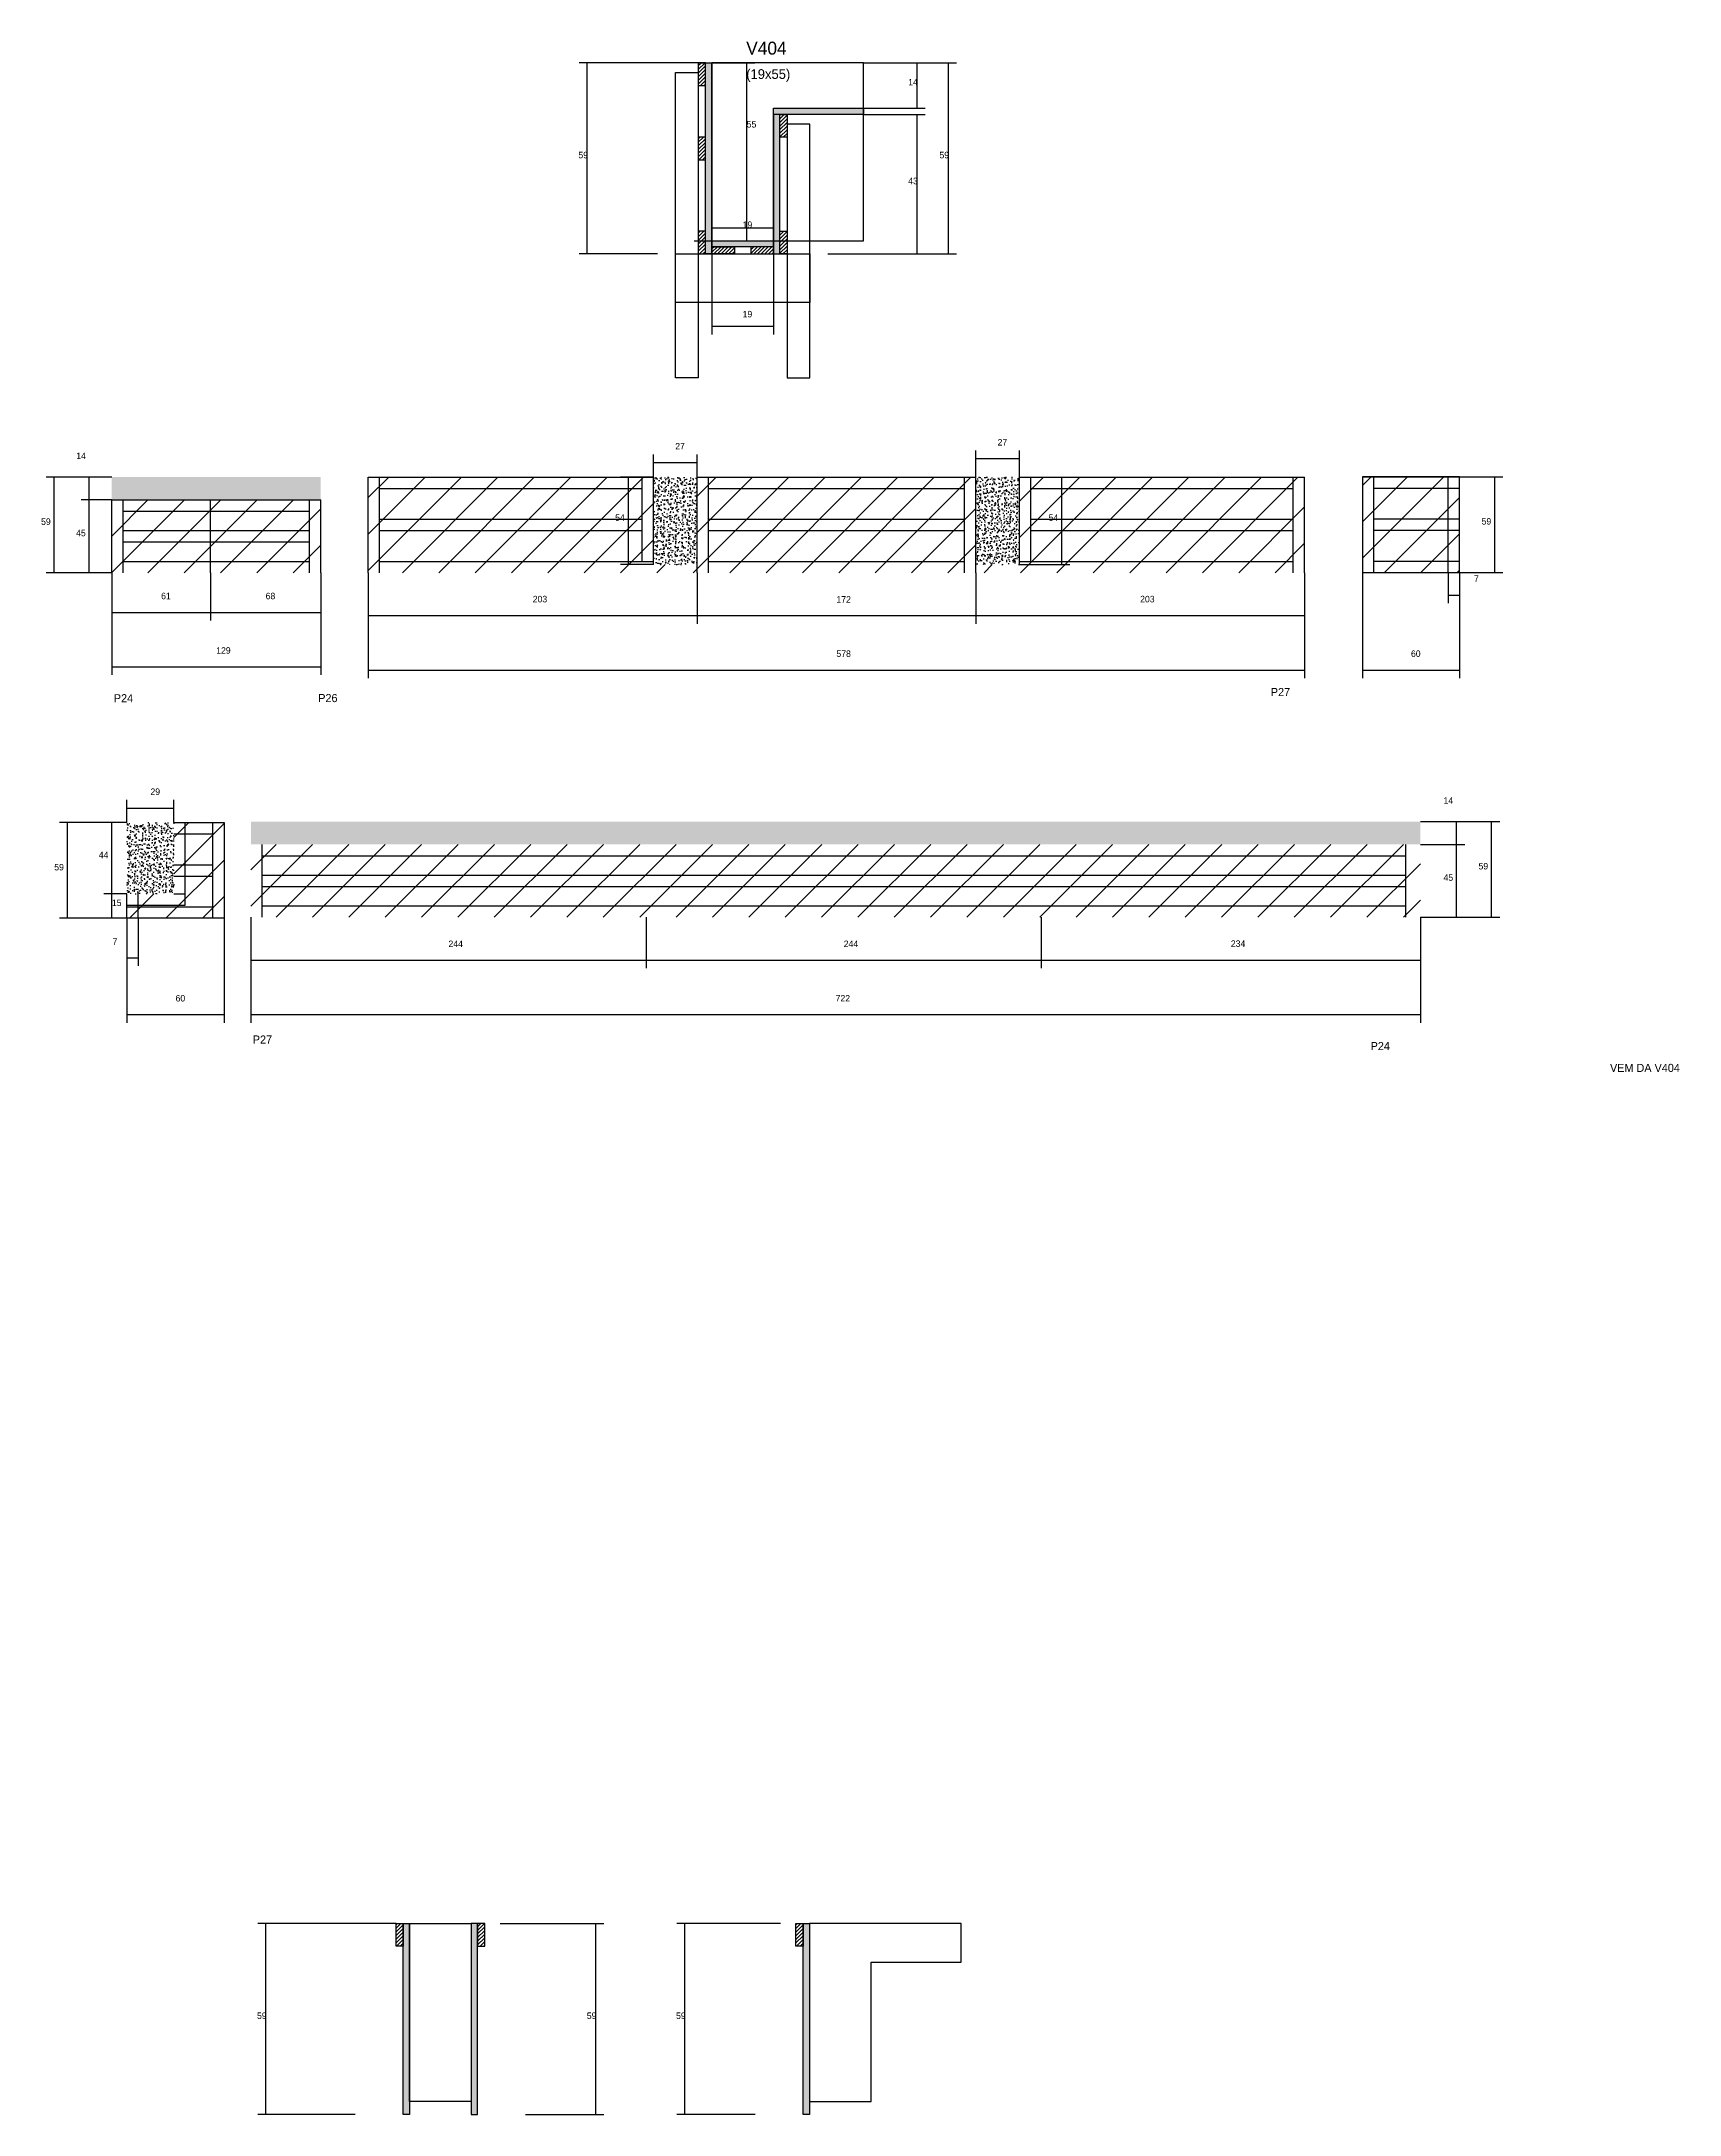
# Model space of a CAD drawing. Header units: metres. Extents: x 7148 to 9195, y 4468 to 5748.
# Drawn here: x 8183 to 9195, y 4468 to 5748 of the extents above; entities that cross this region are included whole.
import ezdxf

# ---------------------------------------------------------------- set-up
doc = ezdxf.new("R2010")
doc.units = ezdxf.units.M
for name, color, linetype in [('CONCRETO', 251, 'Continuous'), ('COTA', 241, 'Continuous'), ('Hachura', 253, 'Continuous'), ('Madeira', 126, 'Continuous'), ('NOMENCLATURA', 7, 'Continuous'), ('Painéis', 200, 'Continuous'), ('REAPROVEITAMENTO', 251, 'Continuous'), ('SARR_2.2x7', 40, 'Continuous'), ('SARR_3.5x7', 81, 'Continuous'), ('Texto Seção', 7, 'Continuous')]:
    doc.layers.add(name, color=color, linetype=linetype)

msp = doc.modelspace()

# ---------------------------------------------------------------- hatches: boundary and pattern name
at = {"layer": 'COTA'}
h = msp.add_hatch(dxfattribs=at)
h.set_pattern_fill('AR-CONC', scale=0.03)
h.paths.add_polyline_path([(8355.7, 5479.2), (8226.7, 5479.2), (8226.7, 5479.2), (8226.7, 5465.2), (8226.7, 5465.2), (8355.7, 5465.2), (8355.7, 5465.2), (8355.7, 5479.2)])
h = msp.add_hatch(dxfattribs=at)
h.set_pattern_fill('AR-CONC', scale=0.03)
h.paths.add_polyline_path([(8588.1, 5479.2), (8561.1, 5479.2), (8561.1, 5425.2), (8588.1, 5425.2)])
h = msp.add_hatch(dxfattribs=at)
h.set_pattern_fill('AR-CONC', scale=0.03)
h.paths.add_polyline_path([(8787.1, 5477), (8787.1, 5479.2), (8760.1, 5479.2), (8760.1, 5425.2), (8787.1, 5425.2)])
h = msp.add_hatch(dxfattribs=at)
h.set_pattern_fill('AR-CONC', scale=0.03)
h.paths.add_polyline_path([(8265.1, 5265.9), (8236.1, 5265.9), (8236.1, 5221.9), (8265.1, 5221.9)])
h = msp.add_hatch(dxfattribs=at)
h.set_pattern_fill('AR-CONC', scale=0.03)
h.paths.add_polyline_path([(9034.6, 5266.5), (9034.6, 5252.5), (9034.6, 5252.5), (8312.6, 5252.5), (8312.6, 5252.5), (8312.6, 5266.5), (8312.6, 5266.5), (9034.6, 5266.5)])
at = {"layer": 'Hachura'}
h = msp.add_hatch(dxfattribs=at)
h.set_pattern_fill('ANSI31', scale=0.5)
h.paths.add_polyline_path([(8588.8, 5721), (8593.2, 5721), (8593.2, 5721), (8593.2, 5735), (8593.2, 5735), (8588.8, 5735), (8588.8, 5735), (8588.8, 5721)])
h = msp.add_hatch(color=8, dxfattribs=at)
h.dxf.hatch_style = 1
h.paths.add_polyline_path([(8593.2, 5735), (8597.2, 5735), (8597.2, 5735), (8597.2, 5617), (8597.2, 5617), (8593.2, 5617), (8593.2, 5617), (8593.2, 5735)])
h = msp.add_hatch(color=8, dxfattribs=at)
h.dxf.hatch_style = 1
h.paths.add_polyline_path([(8635.2, 5703), (8635.2, 5707), (8635.2, 5707), (8690.8, 5707), (8690.8, 5707), (8690.8, 5703), (8690.8, 5703), (8635.2, 5703)])
h = msp.add_hatch(color=8, dxfattribs=at)
h.dxf.hatch_style = 1
h.paths.add_polyline_path([(8639.2, 5703), (8635.2, 5703), (8635.2, 5703), (8635.2, 5617), (8635.2, 5617), (8639.2, 5617), (8639.2, 5617), (8639.2, 5703)])
h = msp.add_hatch(dxfattribs=at)
h.set_pattern_fill('ANSI31', scale=0.5)
h.paths.add_polyline_path([(8643.6, 5689), (8639.2, 5689), (8639.2, 5689), (8639.2, 5703), (8639.2, 5703), (8643.6, 5703), (8643.6, 5703), (8643.6, 5689)])
h = msp.add_hatch(dxfattribs=at)
h.set_pattern_fill('ANSI31', scale=0.5)
h.paths.add_polyline_path([(8588.8, 5675.1), (8593.2, 5675.1), (8593.2, 5675.1), (8593.2, 5689.1), (8593.2, 5689.1), (8588.8, 5689.1), (8588.8, 5689.1), (8588.8, 5675.1)])
h = msp.add_hatch(dxfattribs=at)
h.set_pattern_fill('ANSI31', scale=0.5)
h.paths.add_polyline_path([(8588.8, 5617), (8593.2, 5617), (8593.2, 5617), (8593.2, 5631), (8593.2, 5631), (8588.8, 5631), (8588.8, 5631), (8588.8, 5617)])
h = msp.add_hatch(dxfattribs=at)
h.set_pattern_fill('ANSI31', scale=0.5)
h.paths.add_polyline_path([(8643.6, 5617), (8639.2, 5617), (8639.2, 5617), (8639.2, 5631), (8639.2, 5631), (8643.6, 5631), (8643.6, 5631), (8643.6, 5617)])
h = msp.add_hatch(color=8, dxfattribs=at)
h.dxf.hatch_style = 1
h.paths.add_polyline_path([(8597.2, 5621.4), (8597.2, 5625), (8597.2, 5625), (8635.2, 5625), (8635.2, 5625), (8635.2, 5621.4), (8635.2, 5621.4), (8597.2, 5621.4)])
h = msp.add_hatch(dxfattribs=at)
h.set_pattern_fill('ANSI31', scale=0.5)
h.paths.add_polyline_path([(8597.2, 5617), (8597.2, 5621.4), (8597.2, 5621.4), (8611.2, 5621.4), (8611.2, 5621.4), (8611.2, 5617), (8611.2, 5617), (8597.2, 5617)])
h = msp.add_hatch(dxfattribs=at)
h.set_pattern_fill('ANSI31', scale=0.5)
h.paths.add_polyline_path([(8635.2, 5617), (8635.2, 5621.4), (8635.2, 5621.4), (8621.2, 5621.4), (8621.2, 5621.4), (8621.2, 5617), (8621.2, 5617), (8635.2, 5617)])
h = msp.add_hatch(dxfattribs=at)
h.set_pattern_fill('ANSI31', scale=0.5)
h.paths.add_polyline_path([(8406.6, 4572.4), (8402.2, 4572.4), (8402.2, 4572.4), (8402.2, 4586.4), (8402.2, 4586.4), (8406.6, 4586.4), (8406.6, 4586.4), (8406.6, 4572.4)])
h = msp.add_hatch(color=8, dxfattribs=at)
h.dxf.hatch_style = 1
h.paths.add_polyline_path([(8406.6, 4586.4), (8410.6, 4586.4), (8410.6, 4586.4), (8410.6, 4468.4), (8410.6, 4468.4), (8406.6, 4468.4), (8406.6, 4468.4), (8406.6, 4586.4)])
h = msp.add_hatch(color=8, dxfattribs=at)
h.dxf.hatch_style = 1
h.paths.add_polyline_path([(8452.6, 4586.4), (8448.6, 4586.4), (8448.6, 4586.4), (8448.6, 4468.4), (8448.6, 4468.4), (8452.6, 4468.4), (8452.6, 4468.4), (8452.6, 4586.4)])
h = msp.add_hatch(dxfattribs=at)
h.set_pattern_fill('ANSI31', scale=0.5)
h.paths.add_polyline_path([(8452.6, 4572.4), (8457, 4572.4), (8457, 4572.4), (8457, 4586.4), (8457, 4586.4), (8452.6, 4586.4), (8452.6, 4586.4), (8452.6, 4572.4)])
h = msp.add_hatch(dxfattribs=at)
h.set_pattern_fill('ANSI31', scale=0.5)
h.paths.add_polyline_path([(8653.5, 4572.4), (8649.1, 4572.4), (8649.1, 4572.4), (8649.1, 4586.4), (8649.1, 4586.4), (8653.5, 4586.4), (8653.5, 4586.4), (8653.5, 4572.4)])
h = msp.add_hatch(color=8, dxfattribs=at)
h.dxf.hatch_style = 1
h.paths.add_polyline_path([(8653.5, 4586.4), (8657.5, 4586.4), (8657.5, 4586.4), (8657.5, 4468.4), (8657.5, 4468.4), (8653.5, 4468.4), (8653.5, 4468.4), (8653.5, 4586.4)])
at = {"layer": 'REAPROVEITAMENTO'}
h = msp.add_hatch(dxfattribs=at)
h.set_pattern_fill('ANSI31', scale=5)
h.paths.add_polyline_path([(8588.1, 5425.2), (8561.1, 5425.2), (8561.1, 5425.2), (8561.1, 5479.2), (8561.1, 5479.2), (8385.1, 5479.2), (8385.1, 5479.2), (8385.1, 5420.2), (8385.1, 5420.2), (8588.1, 5420.2), (8588.1, 5420.2), (8588.1, 5425.2)])
h = msp.add_hatch(dxfattribs=at)
h.set_pattern_fill('ANSI31', scale=5)
h.paths.add_polyline_path([(8760.1, 5420.2), (8760.1, 5479.2), (8760.1, 5479.2), (8588.1, 5479.2), (8588.1, 5479.2), (8588.1, 5420.2), (8588.1, 5420.2), (8760.1, 5420.2)])
h = msp.add_hatch(dxfattribs=at)
h.set_pattern_fill('ANSI31', scale=5)
h.paths.add_polyline_path([(8787.1, 5425.2), (8760.1, 5425.2), (8760.1, 5425.2), (8760.1, 5420.2), (8760.1, 5420.2), (8963.1, 5420.2), (8963.1, 5420.2), (8963.1, 5479.2), (8963.1, 5479.2), (8787.1, 5479.2), (8787.1, 5479.2), (8787.1, 5425.2)])
h = msp.add_hatch(dxfattribs=at)
h.set_pattern_fill('ANSI31', scale=5)
h.paths.add_polyline_path([(9058.8, 5420.4), (9058.8, 5479.4), (9058.8, 5479.4), (8998.8, 5479.4), (8998.8, 5479.4), (8998.8, 5420.4), (8998.8, 5420.4), (9058.8, 5420.4)])
h = msp.add_hatch(dxfattribs=at)
h.set_pattern_fill('ANSI31', scale=5)
h.paths.add_polyline_path([(8355.7, 5420.2), (8355.7, 5465.2), (8355.7, 5465.2), (8226.7, 5465.2), (8226.7, 5465.2), (8226.7, 5420.2), (8226.7, 5420.2), (8355.7, 5420.2)])
h = msp.add_hatch(dxfattribs=at)
h.set_pattern_fill('ANSI31', scale=5)
h.paths.add_polyline_path([(8265.1, 5265.9), (8265.1, 5221.9), (8265.1, 5221.9), (8236.1, 5221.9), (8236.1, 5221.9), (8236.1, 5206.9), (8236.1, 5206.9), (8296.1, 5206.9), (8296.1, 5206.9), (8296.1, 5265.9), (8296.1, 5265.9), (8265.1, 5265.9)])
h = msp.add_hatch(dxfattribs=at)
h.set_pattern_fill('ANSI31', scale=5)
h.paths.add_polyline_path([(9034.6, 5207.5), (9034.6, 5252.5), (9034.6, 5252.5), (8312.6, 5252.5), (8312.6, 5252.5), (8312.6, 5207.5), (8312.6, 5207.5), (9034.6, 5207.5)])

# ---------------------------------------------------------------- linework, layer by layer
at = {"layer": 'CONCRETO'}
for points in [[(8690.8, 5707), (8690.8, 5735), (8597.2, 5735), (8597.2, 5707), (8597.2, 5707), (8597.2, 5625), (8635.2, 5625), (8635.2, 5707)], [(8597.2, 5625), (8690.8, 5625), (8690.8, 5735), (8597.2, 5735)], [(8410.6, 4586.4), (8410.6, 4586.4), (8448.6, 4586.4), (8448.6, 4558.4), (8448.6, 4558.4), (8448.6, 4476.4), (8410.6, 4476.4), (8410.6, 4586.4)], [(8751.1, 4562.4), (8751.1, 4586.4), (8657.5, 4586.4), (8657.5, 4558.4), (8657.5, 4558.4), (8657.5, 4476.4), (8695.5, 4476.4), (8695.5, 4562.4)]]:
    msp.add_lwpolyline(points, close=True, dxfattribs=at)
at = {"layer": 'COTA'}
for p, q in [((8588.8, 5735), (8515.3, 5735)), ((8520.3, 5617), (8520.3, 5735)), ((8588.8, 5735), (8623.7, 5735)), ((8618.7, 5625), (8618.7, 5735)), ((8690.8, 5735), (8748.2, 5735)), ((8690.8, 5735), (8728.9, 5735)), ((8723.9, 5707), (8723.9, 5735)), ((8743.2, 5617), (8743.2, 5735)), ((8690.8, 5707), (8728.9, 5707)), ((8690.8, 5703), (8728.9, 5703)), ((8723.9, 5617), (8723.9, 5703)), ((8597.2, 5617), (8597.2, 5638)), ((8597.2, 5633), (8635.2, 5633)), ((8635.2, 5617), (8635.2, 5638)), ((8586.2, 5625), (8623.7, 5625)), ((8563.6, 5617), (8515.3, 5617)), ((8597.2, 5617), (8597.2, 5567.3)), ((8635.2, 5617), (8635.2, 5567.3)), ((8668.8, 5617), (8748.2, 5617)), ((8668.8, 5617), (8728.9, 5617)), ((8597.2, 5572.3), (8635.2, 5572.3)), ((8561.1, 5479.2), (8561.1, 5493.2)), ((8588.1, 5479.2), (8588.1, 5493.2)), ((8760.1, 5479.2), (8760.1, 5495.6)), ((8760.1, 5490.6), (8787.1, 5490.6)), ((8787.1, 5479.2), (8787.1, 5495.6)), ((8226.7, 5479.2), (8186.2, 5479.2)), ((8191.2, 5420.2), (8191.2, 5479.2)), ((8226.7, 5479.2), (8207.8, 5479.2)), ((8212.8, 5465.2), (8212.8, 5479.2)), ((8561.1, 5479.2), (8540.7, 5479.2)), ((8545.7, 5425.2), (8545.7, 5479.2)), ((8561.1, 5488.2), (8588.1, 5488.2)), ((8787.1, 5479.2), (8818.2, 5479.2)), ((8813.2, 5425.2), (8813.2, 5479.2)), ((9058.8, 5479.4), (9085.5, 5479.4)), ((9080.5, 5420.4), (9080.5, 5479.4)), ((8226.7, 5465.2), (8207.8, 5465.2)), ((8226.7, 5465.2), (8207.8, 5465.2)), ((8212.8, 5420.2), (8212.8, 5465.2)), ((8226.7, 5420.2), (8186.2, 5420.2)), ((8226.7, 5420.2), (8207.8, 5420.2)), ((8226.7, 5420.2), (8226.7, 5390.7)), ((8226.7, 5420.2), (8226.7, 5357.1)), ((8287.7, 5420.2), (8287.7, 5390.7)), ((8287.7, 5420.2), (8287.7, 5390.7)), ((8355.7, 5420.2), (8355.7, 5390.7)), ((8355.7, 5420.2), (8355.7, 5357.1)), ((8385.1, 5420.2), (8385.1, 5388.7)), ((8385.1, 5420.2), (8385.1, 5355.1)), ((8561.1, 5425.2), (8540.7, 5425.2)), ((8588.1, 5420.2), (8588.1, 5388.7)), ((8588.1, 5420.2), (8588.1, 5388.7)), ((8760.1, 5420.2), (8760.1, 5388.7)), ((8760.1, 5420.2), (8760.1, 5388.7)), ((8787.1, 5425.2), (8818.2, 5425.2)), ((8963.1, 5420.2), (8963.1, 5388.7)), ((8963.1, 5420.2), (8963.1, 5355.1)), ((8998.8, 5420.4), (8998.8, 5355.1)), ((9051.8, 5420.4), (9051.8, 5401.4)), ((9058.8, 5420.4), (9058.8, 5401.4)), ((9058.8, 5420.4), (9085.5, 5420.4)), ((9058.8, 5420.4), (9058.8, 5355.1)), ((9051.8, 5406.4), (9058.8, 5406.4)), ((8226.7, 5395.7), (8287.7, 5395.7)), ((8287.7, 5395.7), (8355.7, 5395.7)), ((8385.1, 5393.7), (8588.1, 5393.7)), ((8588.1, 5393.7), (8760.1, 5393.7)), ((8760.1, 5393.7), (8963.1, 5393.7)), ((8226.7, 5362.1), (8355.7, 5362.1)), ((8385.1, 5360.1), (8963.1, 5360.1)), ((8998.8, 5360.1), (9058.8, 5360.1)), ((8236.1, 5265.9), (8236.1, 5279.9)), ((8236.1, 5274.9), (8265.1, 5274.9)), ((8265.1, 5265.9), (8265.1, 5279.9)), ((8236.1, 5265.9), (8194.4, 5265.9)), ((8199.4, 5206.9), (8199.4, 5265.9)), ((8236.1, 5265.9), (8221.8, 5265.9)), ((8226.8, 5221.9), (8226.8, 5265.9)), ((9034.6, 5266.5), (9062, 5266.5)), ((9034.6, 5266.5), (9083.6, 5266.5)), ((9057, 5252.5), (9057, 5266.5)), ((9078.6, 5207.5), (9078.6, 5266.5)), ((9034.6, 5252.5), (9062, 5252.5)), ((9034.6, 5252.5), (9062, 5252.5)), ((9057, 5207.5), (9057, 5252.5)), ((8236.1, 5221.9), (8221.8, 5221.9)), ((8236.1, 5221.9), (8221.8, 5221.9)), ((8226.8, 5206.9), (8226.8, 5221.9)), ((8236.1, 5206.9), (8194.4, 5206.9)), ((8236.1, 5206.9), (8221.8, 5206.9)), ((8236.1, 5206.9), (8236.1, 5177.4)), ((8236.1, 5206.9), (8236.1, 5142.4)), ((8243.1, 5206.9), (8243.1, 5177.4)), ((8296.1, 5206.9), (8296.1, 5142.4)), ((8312.6, 5207.5), (8312.6, 5176)), ((8312.6, 5207.5), (8312.6, 5142.4)), ((8556.6, 5207.5), (8556.6, 5176)), ((8556.6, 5207.5), (8556.6, 5176)), ((8800.6, 5207.5), (8800.6, 5176)), ((8800.6, 5207.5), (8800.6, 5176)), ((9034.6, 5207.5), (9034.6, 5176)), ((9034.6, 5207.5), (9034.6, 5142.4)), ((9034.6, 5207.5), (9062, 5207.5)), ((9034.6, 5207.5), (9083.6, 5207.5)), ((8236.1, 5182.4), (8243.1, 5182.4)), ((8312.6, 5181), (8556.6, 5181)), ((8556.6, 5181), (8800.6, 5181)), ((8800.6, 5181), (9034.6, 5181)), ((8236.1, 5147.4), (8296.1, 5147.4)), ((8312.6, 5147.4), (9034.6, 5147.4)), ((8402.2, 4586.4), (8316.9, 4586.4)), ((8321.9, 4468.4), (8321.9, 4586.4)), ((8466.6, 4586.4), (8530.5, 4586.4)), ((8525.5, 4468.4), (8525.5, 4586.4)), ((8639.5, 4586.4), (8575.6, 4586.4)), ((8580.6, 4468.4), (8580.6, 4586.4)), ((8377, 4468.4), (8316.9, 4468.4)), ((8482.2, 4468.4), (8530.5, 4468.4)), ((8623.9, 4468.4), (8575.6, 4468.4))]:
    msp.add_line(p, q, dxfattribs=at)
at = {"layer": 'Madeira'}
for points in [[(8588.8, 5721), (8593.2, 5721), (8593.2, 5735), (8588.8, 5735)], [(8643.6, 5689), (8639.2, 5689), (8639.2, 5703), (8643.6, 5703)], [(8588.8, 5675.1), (8593.2, 5675.1), (8593.2, 5689.1), (8588.8, 5689.1)], [(8588.8, 5617), (8593.2, 5617), (8593.2, 5631), (8588.8, 5631)], [(8643.6, 5617), (8639.2, 5617), (8639.2, 5631), (8643.6, 5631)], [(8597.2, 5617), (8597.2, 5621.4), (8611.2, 5621.4), (8611.2, 5617)], [(8635.2, 5617), (8635.2, 5621.4), (8621.2, 5621.4), (8621.2, 5617)], [(8406.6, 4572.4), (8402.2, 4572.4), (8402.2, 4586.4), (8406.6, 4586.4)], [(8452.6, 4572.4), (8457, 4572.4), (8457, 4586.4), (8452.6, 4586.4)], [(8653.5, 4572.4), (8649.1, 4572.4), (8649.1, 4586.4), (8653.5, 4586.4)]]:
    msp.add_lwpolyline(points, close=True, dxfattribs=at)
at = {"layer": 'Painéis'}
for p, q in [((8597.2, 5617), (8597.2, 5735)), ((8635.2, 5707), (8690.8, 5707)), ((8635.2, 5703), (8635.2, 5707)), ((8635.2, 5617), (8635.2, 5703)), ((8635.2, 5617), (8635.2, 5703)), ((8690.8, 5703), (8690.8, 5707)), ((8597.2, 5625), (8635.2, 5625)), ((8597.2, 5621.4), (8597.2, 5625)), ((8635.2, 5621.4), (8635.2, 5625)), ((8385.1, 5479.2), (8561.1, 5479.2)), ((8385.1, 5420.2), (8385.1, 5479.2)), ((8561.1, 5425.2), (8561.1, 5479.2)), ((8588.1, 5479.2), (8760.1, 5479.2)), ((8588.1, 5420.2), (8588.1, 5479.2)), ((8760.1, 5420.2), (8760.1, 5479.2)), ((8787.1, 5479.2), (8963.1, 5479.2)), ((8787.1, 5425.2), (8787.1, 5479.2)), ((8963.1, 5420.2), (8963.1, 5479.2)), ((8998.8, 5479.4), (9058.8, 5479.4)), ((9058.8, 5420.4), (9058.8, 5479.4)), ((8226.7, 5465.2), (8355.7, 5465.2)), ((8226.7, 5420.2), (8226.7, 5465.2)), ((8287.7, 5420.2), (8287.7, 5465.2)), ((8355.7, 5420.2), (8355.7, 5465.2))]:
    msp.add_line(p, q, dxfattribs=at)
for points in [[(8593.2, 5735), (8597.2, 5735), (8597.2, 5617), (8593.2, 5617)], [(8635.2, 5703), (8635.2, 5707), (8690.8, 5707), (8690.8, 5703)], [(8639.2, 5703), (8635.2, 5703), (8635.2, 5617), (8639.2, 5617)], [(8597.2, 5621.4), (8597.2, 5625), (8635.2, 5625), (8635.2, 5621.4)], [(8998.8, 5420.4), (9058.8, 5420.4), (9058.8, 5479.4), (8998.8, 5479.4)], [(8406.6, 4586.4), (8410.6, 4586.4), (8410.6, 4468.4), (8406.6, 4468.4)], [(8452.6, 4586.4), (8448.6, 4586.4), (8448.6, 4468.4), (8452.6, 4468.4)], [(8653.5, 4586.4), (8657.5, 4586.4), (8657.5, 4468.4), (8653.5, 4468.4)]]:
    msp.add_lwpolyline(points, close=True, dxfattribs=at)
msp.add_lwpolyline([(8265.1, 5265.9), (8296.1, 5265.9), (8296.1, 5206.9), (8236.1, 5206.9), (8236.1, 5221.9)], dxfattribs=at)
at = {"layer": 'SARR_2.2x7'}
for p, q in [((8392.1, 5420.2), (8392.1, 5479.2)), ((8554.1, 5427.2), (8554.1, 5479.2)), ((8595.1, 5420.2), (8595.1, 5479.2)), ((8753.1, 5420.2), (8753.1, 5479.2)), ((8794.1, 5427.2), (8794.1, 5479.2)), ((8956.1, 5420.2), (8956.1, 5479.2)), ((9005.8, 5420.4), (9005.8, 5479.4)), ((9051.8, 5420.4), (9051.8, 5479.4)), ((8233.7, 5420.2), (8233.7, 5465.2)), ((8348.7, 5420.2), (8348.7, 5465.2)), ((8392.1, 5472.2), (8554.1, 5472.2)), ((8595.1, 5472.2), (8753.1, 5472.2)), ((8794.1, 5472.2), (8956.1, 5472.2)), ((9005.8, 5472.4), (9058.8, 5472.4)), ((8233.7, 5458.2), (8287.7, 5458.2)), ((8287.7, 5458.2), (8348.7, 5458.2)), ((8392.1, 5453.3), (8554.1, 5453.3)), ((8595.1, 5453.2), (8753.1, 5453.2)), ((8794.1, 5453.2), (8956.1, 5453.2)), ((9005.8, 5453.4), (9058.8, 5453.4)), ((8233.7, 5446.2), (8287.7, 5446.2)), ((8233.7, 5439.2), (8287.7, 5439.2)), ((8287.7, 5446.2), (8348.7, 5446.2)), ((8287.7, 5439.2), (8348.7, 5439.2)), ((8392.1, 5446.3), (8554.1, 5446.3)), ((8595.1, 5446.2), (8753.1, 5446.2)), ((8794.1, 5446.2), (8956.1, 5446.2)), ((9005.8, 5446.4), (9058.8, 5446.4)), ((8233.7, 5427.2), (8287.7, 5427.2)), ((8287.7, 5427.2), (8348.7, 5427.2)), ((8392.1, 5427.2), (8561.1, 5427.2)), ((8595.1, 5427.2), (8753.1, 5427.2)), ((8787.1, 5427.2), (8956.1, 5427.2)), ((9005.8, 5427.4), (9058.8, 5427.4)), ((8272.1, 5221.9), (8272.1, 5265.9)), ((8289.1, 5206.9), (8289.1, 5265.9)), ((8265.1, 5258.9), (8289.1, 5258.9)), ((8319.6, 5207.5), (8319.6, 5252.5)), ((9025.6, 5207.5), (9025.6, 5252.5)), ((8265.1, 5239.9), (8289.1, 5239.9)), ((8319.6, 5245.5), (8556.6, 5245.5)), ((8556.6, 5245.5), (8800.6, 5245.5)), ((8800.6, 5245.5), (9025.6, 5245.5)), ((8243.1, 5206.9), (8243.1, 5221.9)), ((8265.1, 5232.9), (8289.1, 5232.9)), ((8265.1, 5221.9), (8272.1, 5221.9)), ((8272.1, 5214.9), (8272.1, 5221.9)), ((8319.6, 5233.5), (8556.6, 5233.5)), ((8319.6, 5226.5), (8556.6, 5226.5)), ((8556.6, 5233.5), (8800.6, 5233.5)), ((8556.6, 5226.5), (8800.6, 5226.5)), ((8800.6, 5233.5), (9025.6, 5233.5)), ((8800.6, 5226.5), (9025.6, 5226.5)), ((8236.1, 5214.9), (8272.1, 5214.9)), ((8236.1, 5213.9), (8289.1, 5213.9)), ((8319.6, 5214.5), (8556.6, 5214.5)), ((8556.6, 5214.5), (8800.6, 5214.5)), ((8800.6, 5214.5), (9025.6, 5214.5))]:
    msp.add_line(p, q, dxfattribs=at)
at = {"layer": 'SARR_3.5x7'}
for points in [[(8574.8, 5729), (8588.8, 5729), (8588.8, 5540.5), (8574.8, 5540.5)], [(8657.6, 5697), (8643.6, 5697), (8643.6, 5540.5), (8657.6, 5540.5)], [(8574.8, 5617), (8657.6, 5617), (8657.6, 5586.9), (8574.8, 5586.9)]]:
    msp.add_lwpolyline(points, close=True, dxfattribs=at)

# ---------------------------------------------------------------- texts
at = {"layer": 'COTA'}
for s, p in [('14', (8718.4, 5721)), ('55', (8618.7, 5695)), ('59', (8514.8, 5676)), ('59', (8737.7, 5676)), ('43', (8718.4, 5660)), ('19', (8616.2, 5633)), ('19', (8616.2, 5577.8)), ('14', (8204.8, 5490.3)), ('27', (8574.6, 5496.3)), ('27', (8773.6, 5498.7)), ('59', (8183.1, 5449.7)), ('54', (8537.5, 5452.2)), ('54', (8805.1, 5452.2)), ('59', (9072.4, 5449.9)), ('45', (8204.7, 5442.7)), ('7', (9067.7, 5414.5)), ('61', (8257.2, 5403.8)), ('68', (8321.7, 5403.8)), ('203', (8486.6, 5401.9)), ('172', (8674.1, 5401.7)), ('203', (8861.6, 5401.9)), ('129', (8291.2, 5370.2)), ('578', (8674.1, 5368.2)), ('60', (9028.8, 5368.2)), ('29', (8250.6, 5283)), ('14', (9048.9, 5277.6)), ('44', (8218.7, 5243.9)), ('59', (8191.2, 5236.4)), ('59', (9070.5, 5237)), ('45', (9048.9, 5230)), ('15', (8226.8, 5214.4)), ('7', (8227.2, 5190.5)), ('244', (8434.6, 5189.1)), ('244', (8678.6, 5189.1)), ('234', (8917.6, 5189.2)), ('60', (8266.1, 5155.5)), ('722', (8673.6, 5155.5)), ('59', (8316.4, 4527.4)), ('59', (8520, 4527.4)), ('59', (8575.1, 4527.4))]:
    msp.add_text(s, height=4, dxfattribs=at).set_placement(p)
at = {"layer": 'NOMENCLATURA'}
for s, p in [('P24', (8228, 5340.2)), ('P26', (8354.2, 5340.3)), ('P27', (8942.3, 5344)), ('P27', (8313.8, 5129.5)), ('P24', (9003.9, 5125.5))]:
    msp.add_text(s, height=5, dxfattribs=at).set_placement(p)
at = {"layer": 'Texto Seção'}
for s, height, p in [('V404', 8, (8618.4, 5740)), ('(19x55)', 6, (8618.4, 5725)), ('VEM DA V404', 5, (9151.7, 5112))]:
    msp.add_text(s, height=height, dxfattribs=at).set_placement(p)

doc.saveas('drawing.dxf')
